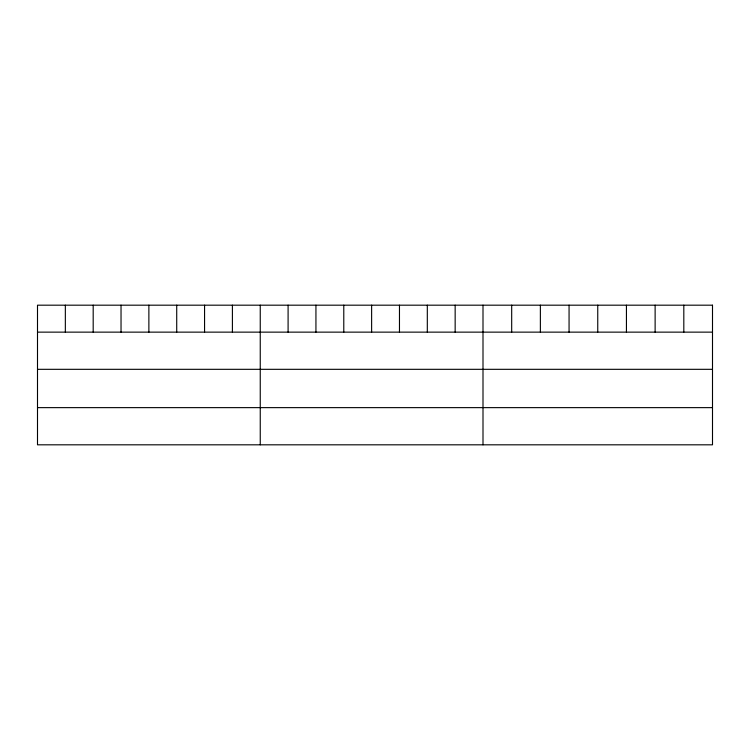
<?xml version="1.0" encoding="UTF-8"?>
<svg xmlns="http://www.w3.org/2000/svg" width="750" height="750" viewBox="0 0 750 750"><rect width="100%" height="100%" fill="white"/><g stroke="black" fill="none" stroke-linecap="round" stroke-linejoin="round"><path stroke-width="1.12" d="M37.5 332.137L712.5 332.137M37.5 369.319L712.5 369.319M37.5 407.634L712.5 407.634M683.812 305.184L683.812 332.137M655.125 305.184L655.125 332.137M626.438 305.184L626.438 332.137M597.75 305.184L597.75 332.137M569.062 305.184L569.062 332.137M540.375 305.184L540.375 332.137M511.687 305.184L511.687 332.137M483 305.184L483 444.816M455.156 305.184L455.156 332.137M427.312 305.184L427.312 332.137M399.469 305.184L399.469 332.137M371.625 305.184L371.625 332.137M343.781 305.184L343.781 332.137M315.938 305.184L315.938 332.137M288.094 305.184L288.094 332.137M260.25 305.184L260.25 444.816M232.406 305.184L232.406 332.137M204.562 305.184L204.562 332.137M176.719 305.184L176.719 332.137M148.875 305.184L148.875 332.137M121.031 305.184L121.031 332.137M93.188 305.184L93.188 332.137M65.344 305.184L65.344 332.137M712.5 305.184L37.5 305.184L37.5 444.816L712.5 444.816L712.5 305.184"/></g></svg>
